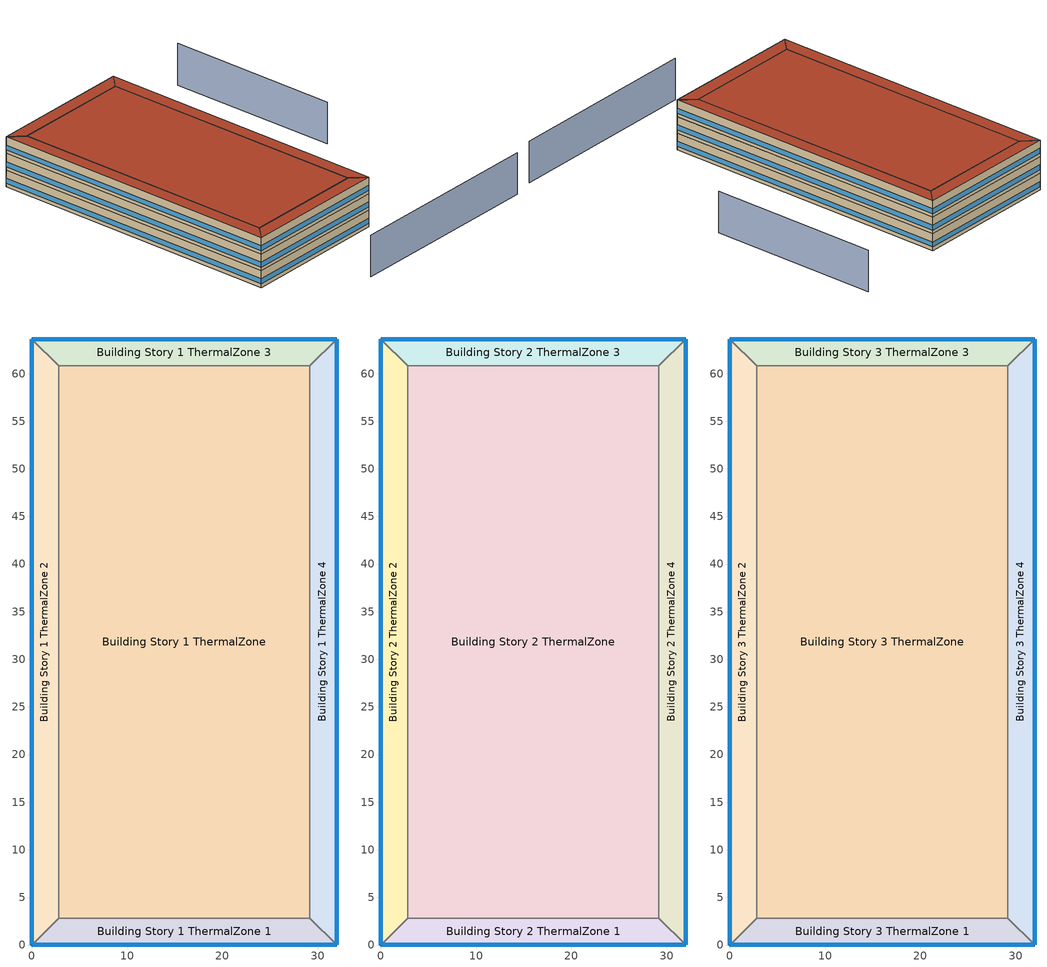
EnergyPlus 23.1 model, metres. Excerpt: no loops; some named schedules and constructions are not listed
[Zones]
Building Story 1 ThermalZone
 floor ground (Typical Insulated Carpeted 8in Slab Floor): 29.16,2.83 2.83,2.83 2.83,60.81 29.16,60.81 z0
 wall adiabatic (Typical Interior Wall): 2.83,2.83 29.16,2.83 29.16,60.81 2.83,60.81 2.83,2.83 z0:3.6
 ceiling adiabatic (Typical Interior Floor): 29.16,60.81 2.83,60.81 2.83,2.83 29.16,2.83 z3.6
Building Story 1 ThermalZone 1
 floor ground (Typical Insulated Carpeted 8in Slab Floor): 31.99,0 0,0 2.83,2.83 29.16,2.83 z0
 wall outside (Typical Insulated Steel Framed Exterior Wall R-20.41): 0,0 31.99,0 z0:3.6
 wall adiabatic (Typical Interior Wall): 31.99,0 29.16,2.83 2.83,2.83 0,0 z0:3.6
 window (U 0.48 SHGC 0.40 Dbl Ref-D Clr 6mm/13mm): 0.03,0 31.96,0 z0.76:1.84
 ceiling adiabatic (Typical Interior Ceiling): 29.16,2.83 2.83,2.83 0,0 31.99,0 z3.6
Building Story 1 ThermalZone 2
 floor ground (Typical Insulated Carpeted 8in Slab Floor): 0,0 0,63.64 2.83,60.81 2.83,2.83 z0
 wall outside (Typical Insulated Steel Framed Exterior Wall R-20.41): 0,63.64 0,0 z0:3.6
 wall adiabatic (Typical Interior Wall): 0,0 2.83,2.83 2.83,60.81 0,63.64 z0:3.6
 window (U 0.48 SHGC 0.40 Dbl Ref-D Clr 6mm/13mm): 0,63.61 0,0.03 z0.76:1.84
 ceiling adiabatic (Typical Interior Ceiling): 2.83,2.83 2.83,60.81 0,63.64 0,0 z3.6
Building Story 1 ThermalZone 3
 floor ground (Typical Insulated Carpeted 8in Slab Floor): 0,63.64 31.99,63.64 29.16,60.81 2.83,60.81 z0
 wall outside (Typical Insulated Steel Framed Exterior Wall R-20.41): 31.99,63.64 0,63.64 z0:3.6
 wall adiabatic (Typical Interior Wall): 0,63.64 2.83,60.81 29.16,60.81 31.99,63.64 z0:3.6
 window (U 0.48 SHGC 0.40 Dbl Ref-D Clr 6mm/13mm): 31.96,63.64 0.03,63.64 z0.76:1.84
 ceiling adiabatic (Typical Interior Ceiling): 2.83,60.81 29.16,60.81 31.99,63.64 0,63.64 z3.6
Building Story 1 ThermalZone 4
 floor ground (Typical Insulated Carpeted 8in Slab Floor): 31.99,63.64 31.99,0 29.16,2.83 29.16,60.81 z0
 wall outside (Typical Insulated Steel Framed Exterior Wall R-20.41): 31.99,0 31.99,63.64 z0:3.6
 wall adiabatic (Typical Interior Wall): 31.99,63.64 29.16,60.81 29.16,2.83 31.99,0 z0:3.6
 window (U 0.48 SHGC 0.40 Dbl Ref-D Clr 6mm/13mm): 31.99,0.03 31.99,63.61 z0.76:1.84
 ceiling adiabatic (Typical Interior Ceiling): 29.16,60.81 29.16,2.83 31.99,0 31.99,63.64 z3.6
Building Story 2 ThermalZone
 floor adiabatic (Typical Interior Floor): 29.16,2.83 2.83,2.83 2.83,60.81 29.16,60.81 z3.6
 wall adiabatic (Typical Interior Wall): 2.83,2.83 29.16,2.83 29.16,60.81 2.83,60.81 2.83,2.83 z3.6:7.2
 ceiling adiabatic (Typical Interior Ceiling): 29.16,60.81 2.83,60.81 2.83,2.83 29.16,2.83 z7.2
Building Story 2 ThermalZone 1
 floor adiabatic (Typical Interior Ceiling): 31.99,0 0,0 2.83,2.83 29.16,2.83 z3.6
 wall outside (Typical Insulated Steel Framed Exterior Wall R-20.41): 0,0 31.99,0 z3.6:7.2
 wall adiabatic (Typical Interior Wall): 31.99,0 29.16,2.83 2.83,2.83 0,0 z3.6:7.2
 window (U 0.48 SHGC 0.40 Dbl Ref-D Clr 6mm/13mm): 0.03,0 31.96,0 z4.36:5.44
 ceiling adiabatic (Typical Interior Ceiling): 29.16,2.83 2.83,2.83 0,0 31.99,0 z7.2
Building Story 2 ThermalZone 2
 floor adiabatic (Typical Interior Ceiling): 0,0 0,63.64 2.83,60.81 2.83,2.83 z3.6
 wall outside (Typical Insulated Steel Framed Exterior Wall R-20.41): 0,63.64 0,0 z3.6:7.2
 wall adiabatic (Typical Interior Wall): 0,0 2.83,2.83 2.83,60.81 0,63.64 z3.6:7.2
 window (U 0.48 SHGC 0.40 Dbl Ref-D Clr 6mm/13mm): 0,63.61 0,0.03 z4.36:5.44
 ceiling adiabatic (Typical Interior Ceiling): 2.83,2.83 2.83,60.81 0,63.64 0,0 z7.2
Building Story 2 ThermalZone 3
 floor adiabatic (Typical Interior Ceiling): 0,63.64 31.99,63.64 29.16,60.81 2.83,60.81 z3.6
 wall outside (Typical Insulated Steel Framed Exterior Wall R-20.41): 31.99,63.64 0,63.64 z3.6:7.2
 wall adiabatic (Typical Interior Wall): 0,63.64 2.83,60.81 29.16,60.81 31.99,63.64 z3.6:7.2
 window (U 0.48 SHGC 0.40 Dbl Ref-D Clr 6mm/13mm): 31.96,63.64 0.03,63.64 z4.36:5.44
 ceiling adiabatic (Typical Interior Ceiling): 2.83,60.81 29.16,60.81 31.99,63.64 0,63.64 z7.2
Building Story 2 ThermalZone 4
 floor adiabatic (Typical Interior Ceiling): 31.99,63.64 31.99,0 29.16,2.83 29.16,60.81 z3.6
 wall outside (Typical Insulated Steel Framed Exterior Wall R-20.41): 31.99,0 31.99,63.64 z3.6:7.2
 wall adiabatic (Typical Interior Wall): 31.99,63.64 29.16,60.81 29.16,2.83 31.99,0 z3.6:7.2
 window (U 0.48 SHGC 0.40 Dbl Ref-D Clr 6mm/13mm): 31.99,0.03 31.99,63.61 z4.36:5.44
 ceiling adiabatic (Typical Interior Ceiling): 29.16,60.81 29.16,2.83 31.99,0 31.99,63.64 z7.2
Building Story 3 ThermalZone
 floor adiabatic (Typical Interior Ceiling): 29.16,2.83 2.83,2.83 2.83,60.81 29.16,60.81 z7.2
 wall adiabatic (Typical Interior Wall): 2.83,2.83 29.16,2.83 29.16,60.81 2.83,60.81 2.83,2.83 z7.2:10.8
 roof outside (Typical IEAD Roof R-31.25): 29.16,60.81 2.83,60.81 2.83,2.83 29.16,2.83 z10.8
Building Story 3 ThermalZone 1
 floor adiabatic (Typical Interior Ceiling): 31.99,0 0,0 2.83,2.83 29.16,2.83 z7.2
 wall outside (Typical Insulated Steel Framed Exterior Wall R-20.41): 0,0 31.99,0 z7.2:10.8
 wall adiabatic (Typical Interior Wall): 31.99,0 29.16,2.83 2.83,2.83 0,0 z7.2:10.8
 window (U 0.48 SHGC 0.40 Dbl Ref-D Clr 6mm/13mm): 0.03,0 31.96,0 z7.96:9.04
 roof outside (Typical IEAD Roof R-31.25): 29.16,2.83 2.83,2.83 0,0 31.99,0 z10.8
Building Story 3 ThermalZone 2
 floor adiabatic (Typical Interior Ceiling): 0,0 0,63.64 2.83,60.81 2.83,2.83 z7.2
 wall outside (Typical Insulated Steel Framed Exterior Wall R-20.41): 0,63.64 0,0 z7.2:10.8
 wall adiabatic (Typical Interior Wall): 0,0 2.83,2.83 2.83,60.81 0,63.64 z7.2:10.8
 window (U 0.48 SHGC 0.40 Dbl Ref-D Clr 6mm/13mm): 0,63.61 0,0.03 z7.96:9.04
 roof outside (Typical IEAD Roof R-31.25): 2.83,2.83 2.83,60.81 0,63.64 0,0 z10.8
Building Story 3 ThermalZone 3
 floor adiabatic (Typical Interior Ceiling): 0,63.64 31.99,63.64 29.16,60.81 2.83,60.81 z7.2
 wall outside (Typical Insulated Steel Framed Exterior Wall R-20.41): 31.99,63.64 0,63.64 z7.2:10.8
 wall adiabatic (Typical Interior Wall): 0,63.64 2.83,60.81 29.16,60.81 31.99,63.64 z7.2:10.8
 window (U 0.48 SHGC 0.40 Dbl Ref-D Clr 6mm/13mm): 31.96,63.64 0.03,63.64 z7.96:9.04
 roof outside (Typical IEAD Roof R-31.25): 2.83,60.81 29.16,60.81 31.99,63.64 0,63.64 z10.8
Building Story 3 ThermalZone 4
 floor adiabatic (Typical Interior Ceiling): 31.99,63.64 31.99,0 29.16,2.83 29.16,60.81 z7.2
 wall outside (Typical Insulated Steel Framed Exterior Wall R-20.41): 31.99,0 31.99,63.64 z7.2:10.8
 wall adiabatic (Typical Interior Wall): 31.99,63.64 29.16,60.81 29.16,2.83 31.99,0 z7.2:10.8
 window (U 0.48 SHGC 0.40 Dbl Ref-D Clr 6mm/13mm): 31.99,0.03 31.99,63.61 z7.96:9.04
 roof outside (Typical IEAD Roof R-31.25): 29.16,60.81 29.16,2.83 31.99,0 31.99,63.64 z10.8
shading: 60.37,-13.22 16.75,-13.22 / 52.67,64.86 52.67,27.65 z0:9
[Building]
bld_13: Terrain=City
[Site:Location]
Laramie General Brees Field_WY_USA: Latitude {deg}=41.3145; Longitude {deg}=-105.585; Time Zone {hr}=-7; Elevation {m}=2215
[Site:GroundTemperature:FCfactorMethod]
8.6, 2.8, -4.1, -8.8, -2.2, 0.3, 6.7, 10.1, 16.5, 20.6, 19.2, 14.7
[Site:WaterMainsTemperature]
Calculation Method=Correlation; Annual Average Outdoor Air Temperature {C}=8.96667; Maximum Difference In Monthly Average Outdoor Air Temperatures {deltaC}=26.2
[SizingPeriod:DesignDay] Day of Month=21; Dry-Bulb Temperature Range Modifier Type=DefaultMultipliers; Humidity Condition Type=Wetbulb; Barometric Pressure {Pa}=98769; Rain Indicator=No; Snow Indicator=No; Daylight Saving Time Indicator=No; Begin Environment Reset Mode=FullResetAtBeginEnvironment
Name | Month | Day Type | Maximum Dry-Bulb Temperature {C} | Daily Dry-Bulb Temperature Range {deltaC} | Wetbulb or DewPoint at Maximum Dry-Bulb {C} | Wind Speed {m/s} | Wind Direction {deg} | Solar Model Indicator | ASHRAE Clear Sky Optical Depth for Beam Irradiance (taub) | ASHRAE Clear Sky Optical Depth for Diffuse Irradiance (taud) | Sky Clearness
Buffalo Niagara Intl Ap Ann Clg .4% Condns DB=>MWB 1 | 7 | SummerDesignDay | 30.3 | 9.3 | 21.8 | 5.7 | 240 | ASHRAETau | 0.462 | 2.001
Buffalo Niagara Intl Ap Ann Clg .4% Condns WB=>MDB 1 | 7 | SummerDesignDay | 27.8 | 9.3 | 23.8 | 5.7 | 240 | ASHRAETau | 0.462 | 2.001
Buffalo Niagara Intl Ap Ann Htg 99.6% Condns DB 1 | 1 | WinterDesignDay | -16.3 | 0 | -16.3 | 5.1 | 270 | ASHRAEClearSky |  |  | 0
[Material] Thermal Absorptance=0.9; Solar Absorptance=0.7
Name | Roughness | Thickness {m} | Conductivity {W/m-K} | Density {kg/m3} | Specific Heat {J/kg-K} | Visible Absorptance
100mm Normalweight concrete floor | MediumRough | 0.1016 | 2.31045 | 2322 | 832.557 | 0.7
25mm Stucco | Smooth | 0.0254 | 0.72 | 1856 | 840 | 0.7
5/8 in. Gypsum Board | MediumSmooth | 0.0159 | 0.16 | 800 | 1090 | 0.7
8 in. Normalweight Concrete Floor | MediumRough | 0.2032 | 2.31 | 2322 | 832 | 0.7
G01 13mm gypsum board | Smooth | 0.0127 | 0.160031 | 800.001 | 1090.73 | 0.5
Metal Roof Surface | Smooth | 0.0008 | 45.28 | 7824 | 500 | 0.7
Roof Membrane | VeryRough | 0.0095 | 0.16 | 1121.29 | 1460 | 0.7
[Material:NoMass] Roughness=Smooth; Thermal Absorptance=0.9; Solar Absorptance=0.7
Name | Thermal Resistance {m2-K/W} | Visible Absorptance
CP02 CARPET PAD; Typical Carpet Pad | 0.21648 | 0.8
Typical Insulation R-18.23 | 3.21036 | 0.7
Typical Insulation R-30.13 | 5.30668 | 0.7
[WindowMaterial:Gas]
AIR 13MM: Gas Type=Air; Thickness {m}=0.0127
[WindowMaterial:Glazing] Optical Data Type=SpectralAverage; Thickness {m}=0.006; Infrared Transmittance at Normal Incidence=0; Front Side Infrared Hemispherical Emissivity=0.84; Conductivity {W/m-K}=0.9; Dirt Correction Factor for Solar and Visible Transmittance=1; Solar Diffusing=No
Name | Solar Transmittance at Normal Incidence | Front Side Solar Reflectance at Normal Incidence | Back Side Solar Reflectance at Normal Incidence | Visible Transmittance at Normal Incidence | Front Side Visible Reflectance at Normal Incidence | Back Side Visible Reflectance at Normal Incidence | Back Side Infrared Hemispherical Emissivity
CLEAR 6MM | 0.775 | 0.071 | 0.071 | 0.881 | 0.08 | 0.08 | 0.84
REF D CLEAR 6MM | 0.429 | 0.308 | 0.379 | 0.334 | 0.453 | 0.505 | 0.82
[Construction]
Typical IEAD Roof R-31.25: Roof Membrane, Typical Insulation R-30.13, Metal Roof Surface
Typical Insulated Carpeted 8in Slab Floor: 8 in. Normalweight Concrete Floor, Typical Carpet Pad
Typical Insulated Steel Framed Exterior Wall R-20.41: 25mm Stucco, 5/8 in. Gypsum Board, Typical Insulation R-18.23, 5/8 in. Gypsum Board
Typical Interior Ceiling: CP02 CARPET PAD, 100mm Normalweight concrete floor
Typical Interior Floor: 100mm Normalweight concrete floor, CP02 CARPET PAD
Typical Interior Wall: G01 13mm gypsum board, G01 13mm gypsum board
U 0.48 SHGC 0.40 Dbl Ref-D Clr 6mm/13mm: REF D CLEAR 6MM, AIR 13MM, CLEAR 6MM
[SurfaceProperty:SurroundingSurfaces] Surrounding Surface 1=SurroundingSurface1; Surrounding Surface 1 View Factor=0.5
Name | Surrounding Surface 1 Temperature Schedule
SrdSurfs:Surface 56 | Srf-Surface 56-Tmp
SrdSurfs:Surface 44 | Srf-Surface 44-Tmp
SrdSurfs:Surface 50 | Srf-Surface 50-Tmp
SrdSurfs:Surface 38 | Srf-Surface 38-Tmp
[SurfaceProperty:LocalEnvironment]
Name | Exterior Surface | Surrounding Surfaces Object
LocEnv:Surface 44 | Surface 44 | SrdSurfs:Surface 56
LocEnv:Surface 56 | Surface 56 | SrdSurfs:Surface 44
LocEnv:Surface 50 | Surface 50 | SrdSurfs:Surface 38
LocEnv:Surface 38 | Surface 38 | SrdSurfs:Surface 50
[Zone] Part of Total Floor Area=Yes
Name | Multiplier
Building Story 1 ThermalZone; Building Story 1 ThermalZone 1; Building Story 1 ThermalZone 2; Building Story 1 ThermalZone 3; Building Story 1 ThermalZone 4; Building Story 3 ThermalZone; Building Story 3 ThermalZone 1; Building Story 3 ThermalZone 2; Building Story 3 ThermalZone 3; Building Story 3 ThermalZone 4 | 1
Building Story 2 ThermalZone; Building Story 2 ThermalZone 1; Building Story 2 ThermalZone 2; Building Story 2 ThermalZone 3; Building Story 2 ThermalZone 4 | 28
[Space]
Name | Zone | Space Type
Building Story 1 Space | Building Story 1 ThermalZone | Story Ground Blended Space Type
Building Story 1 Space 1 | Building Story 1 ThermalZone 1 | Story Ground Blended Space Type
Building Story 1 Space 2 | Building Story 1 ThermalZone 2 | Story Ground Blended Space Type
Building Story 1 Space 3 | Building Story 1 ThermalZone 3 | Story Ground Blended Space Type
Building Story 1 Space 4 | Building Story 1 ThermalZone 4 | Story Ground Blended Space Type
Building Story 2 Space | Building Story 2 ThermalZone | Story Mid Blended Space Type
Building Story 2 Space 1 | Building Story 2 ThermalZone 1 | Story Mid Blended Space Type
Building Story 2 Space 2 | Building Story 2 ThermalZone 2 | Story Mid Blended Space Type
Building Story 2 Space 3 | Building Story 2 ThermalZone 3 | Story Mid Blended Space Type
Building Story 2 Space 4 | Building Story 2 ThermalZone 4 | Story Mid Blended Space Type
Building Story 3 Space | Building Story 3 ThermalZone | Story Top Blended Space Type
Building Story 3 Space 1 | Building Story 3 ThermalZone 1 | Story Top Blended Space Type
Building Story 3 Space 2 | Building Story 3 ThermalZone 2 | Story Top Blended Space Type
Building Story 3 Space 3 | Building Story 3 ThermalZone 3 | Story Top Blended Space Type
Building Story 3 Space 4 | Building Story 3 ThermalZone 4 | Story Top Blended Space Type
[InternalMass]
Name | Construction | Zone or ZoneList | Space or SpaceList | Surface Area {m2}
Building Story 1 Space Office OfficeLarge Data Center A  - Story Ground Mass; Building Story 1 Space Office OfficeLarge Data Center C  - Story Ground Mass | InteriorFurnishings 1 | Building Story 1 ThermalZone | Building Story 1 Space | 5.36677
Building Story 1 Space 3 Office OfficeLarge Data Center A  - Story Ground Mass; Building Story 1 Space 3 Office OfficeLarge Data Center C  - Story Ground Mass | InteriorFurnishings 1 | Building Story 1 ThermalZone 3 | Building Story 1 Space 3 | 0.289927
Building Story 1 Space 1 Office OfficeLarge Data Center A  - Story Ground Mass; Building Story 1 Space 1 Office OfficeLarge Data Center C  - Story Ground Mass | InteriorFurnishings 1 | Building Story 1 ThermalZone 1 | Building Story 1 Space 1 | 0.289929
Building Story 1 Space 2 Office OfficeLarge Data Center A  - Story Ground Mass; Building Story 1 Space 2 Office OfficeLarge Data Center C  - Story Ground Mass | InteriorFurnishings 1 | Building Story 1 ThermalZone 2 | Building Story 1 Space 2 | 0.604648
Building Story 1 Space 4 Office OfficeLarge Data Center A  - Story Ground Mass; Building Story 1 Space 4 Office OfficeLarge Data Center C  - Story Ground Mass | InteriorFurnishings 1 | Building Story 1 ThermalZone 4 | Building Story 1 Space 4 | 0.604648
Building Story 1 Space Office OfficeLarge Data Center B  - Story Ground Mass | InteriorFurnishings 1 | Building Story 1 ThermalZone | Building Story 1 Space | 23.7064
Building Story 1 Space 3 Office OfficeLarge Data Center B  - Story Ground Mass | InteriorFurnishings 1 | Building Story 1 ThermalZone 3 | Building Story 1 Space 3 | 1.28068
Building Story 1 Space 1 Office OfficeLarge Data Center B  - Story Ground Mass | InteriorFurnishings 1 | Building Story 1 ThermalZone 1 | Building Story 1 Space 1 | 1.28069
Building Story 1 Space 2 Office OfficeLarge Data Center B  - Story Ground Mass | InteriorFurnishings 1 | Building Story 1 ThermalZone 2 | Building Story 1 Space 2 | 2.67088
Building Story 1 Space 4 Office OfficeLarge Data Center B  - Story Ground Mass | InteriorFurnishings 1 | Building Story 1 ThermalZone 4 | Building Story 1 Space 4 | 2.67088
Building Story 1 Space Office OfficeLarge Main Data Center A  - Story Ground Mass; Building Story 1 Space Office OfficeLarge Main Data Center C  - Story Ground Mass | InteriorFurnishings 1 | Building Story 1 ThermalZone | Building Story 1 Space | 9.64877
Building Story 1 Space 3 Office OfficeLarge Main Data Center A  - Story Ground Mass; Building Story 1 Space 3 Office OfficeLarge Main Data Center C  - Story Ground Mass | InteriorFurnishings 1 | Building Story 1 ThermalZone 3 | Building Story 1 Space 3 | 0.521252
Building Story 1 Space 1 Office OfficeLarge Main Data Center A  - Story Ground Mass; Building Story 1 Space 1 Office OfficeLarge Main Data Center C  - Story Ground Mass | InteriorFurnishings 1 | Building Story 1 ThermalZone 1 | Building Story 1 Space 1 | 0.521256
Building Story 1 Space 2 Office OfficeLarge Main Data Center A  - Story Ground Mass; Building Story 1 Space 2 Office OfficeLarge Main Data Center C  - Story Ground Mass | InteriorFurnishings 1 | Building Story 1 ThermalZone 2 | Building Story 1 Space 2 | 1.08708
Building Story 1 Space 4 Office OfficeLarge Main Data Center A  - Story Ground Mass; Building Story 1 Space 4 Office OfficeLarge Main Data Center C  - Story Ground Mass | InteriorFurnishings 1 | Building Story 1 ThermalZone 4 | Building Story 1 Space 4 | 1.08708
Building Story 1 Space Office OfficeLarge Main Data Center B  - Story Ground Mass | InteriorFurnishings 1 | Building Story 1 ThermalZone | Building Story 1 Space | 42.6211
Building Story 1 Space 3 Office OfficeLarge Main Data Center B  - Story Ground Mass | InteriorFurnishings 1 | Building Story 1 ThermalZone 3 | Building Story 1 Space 3 | 2.3025
Building Story 1 Space 1 Office OfficeLarge Main Data Center B  - Story Ground Mass | InteriorFurnishings 1 | Building Story 1 ThermalZone 1 | Building Story 1 Space 1 | 2.30252
Building Story 1 Space 2 Office OfficeLarge Main Data Center B  - Story Ground Mass | InteriorFurnishings 1 | Building Story 1 ThermalZone 2 | Building Story 1 Space 2 | 4.8019
Building Story 1 Space 4 Office OfficeLarge Main Data Center B  - Story Ground Mass | InteriorFurnishings 1 | Building Story 1 ThermalZone 4 | Building Story 1 Space 4 | 4.8019
Building Story 1 Space SecondarySchool Auditorium A  - Story Ground Mass; Building Story 1 Space SecondarySchool Auditorium C  - Story Ground Mass | InteriorFurnishings 1 | Building Story 1 ThermalZone | Building Story 1 Space | 43.1626
Building Story 1 Space 3 SecondarySchool Auditorium A  - Story Ground Mass; Building Story 1 Space 3 SecondarySchool Auditorium C  - Story Ground Mass | InteriorFurnishings 1 | Building Story 1 ThermalZone 3 | Building Story 1 Space 3 | 2.33175
Building Story 1 Space 1 SecondarySchool Auditorium A  - Story Ground Mass; Building Story 1 Space 1 SecondarySchool Auditorium C  - Story Ground Mass | InteriorFurnishings 1 | Building Story 1 ThermalZone 1 | Building Story 1 Space 1 | 2.33177
Building Story 1 Space 2 SecondarySchool Auditorium A  - Story Ground Mass; Building Story 1 Space 2 SecondarySchool Auditorium C  - Story Ground Mass | InteriorFurnishings 1 | Building Story 1 ThermalZone 2 | Building Story 1 Space 2 | 4.86291
Building Story 1 Space 4 SecondarySchool Auditorium A  - Story Ground Mass; Building Story 1 Space 4 SecondarySchool Auditorium C  - Story Ground Mass | InteriorFurnishings 1 | Building Story 1 ThermalZone 4 | Building Story 1 Space 4 | 4.86291
Building Story 1 Space SecondarySchool Auditorium B  - Story Ground Mass | InteriorFurnishings 1 | Building Story 1 ThermalZone | Building Story 1 Space | 190.66
Building Story 1 Space 3 SecondarySchool Auditorium B  - Story Ground Mass | InteriorFurnishings 1 | Building Story 1 ThermalZone 3 | Building Story 1 Space 3 | 10.2999
Building Story 1 Space 1 SecondarySchool Auditorium B  - Story Ground Mass | InteriorFurnishings 1 | Building Story 1 ThermalZone 1 | Building Story 1 Space 1 | 10.3
Building Story 1 Space 2 SecondarySchool Auditorium B  - Story Ground Mass | InteriorFurnishings 1 | Building Story 1 ThermalZone 2 | Building Story 1 Space 2 | 21.4807
Building Story 1 Space 4 SecondarySchool Auditorium B  - Story Ground Mass | InteriorFurnishings 1 | Building Story 1 ThermalZone 4 | Building Story 1 Space 4 | 21.4807
Building Story 1 Space SecondarySchool Cafeteria A  - Story Ground Mass; Building Story 1 Space SecondarySchool Cafeteria C  - Story Ground Mass | InteriorFurnishings 1 | Building Story 1 ThermalZone | Building Story 1 Space | 27.3192
Building Story 1 Space 3 SecondarySchool Cafeteria A  - Story Ground Mass; Building Story 1 Space 3 SecondarySchool Cafeteria C  - Story Ground Mass | InteriorFurnishings 1 | Building Story 1 ThermalZone 3 | Building Story 1 Space 3 | 1.47585
Building Story 1 Space 1 SecondarySchool Cafeteria A  - Story Ground Mass; Building Story 1 Space 1 SecondarySchool Cafeteria C  - Story Ground Mass | InteriorFurnishings 1 | Building Story 1 ThermalZone 1 | Building Story 1 Space 1 | 1.47586
Building Story 1 Space 2 SecondarySchool Cafeteria A  - Story Ground Mass; Building Story 1 Space 2 SecondarySchool Cafeteria C  - Story Ground Mass | InteriorFurnishings 1 | Building Story 1 ThermalZone 2 | Building Story 1 Space 2 | 3.07792
Building Story 1 Space 4 SecondarySchool Cafeteria A  - Story Ground Mass; Building Story 1 Space 4 SecondarySchool Cafeteria C  - Story Ground Mass | InteriorFurnishings 1 | Building Story 1 ThermalZone 4 | Building Story 1 Space 4 | 3.07792
Building Story 1 Space SecondarySchool Cafeteria B  - Story Ground Mass | InteriorFurnishings 1 | Building Story 1 ThermalZone | Building Story 1 Space | 120.676
Building Story 1 Space 3 SecondarySchool Cafeteria B  - Story Ground Mass | InteriorFurnishings 1 | Building Story 1 ThermalZone 3 | Building Story 1 Space 3 | 6.51921
Building Story 1 Space 1 SecondarySchool Cafeteria B  - Story Ground Mass | InteriorFurnishings 1 | Building Story 1 ThermalZone 1 | Building Story 1 Space 1 | 6.51926
Building Story 1 Space 2 SecondarySchool Cafeteria B  - Story Ground Mass | InteriorFurnishings 1 | Building Story 1 ThermalZone 2 | Building Story 1 Space 2 | 13.5959
Building Story 1 Space 4 SecondarySchool Cafeteria B  - Story Ground Mass | InteriorFurnishings 1 | Building Story 1 ThermalZone 4 | Building Story 1 Space 4 | 13.5959
Building Story 1 Space SecondarySchool Classroom A  - Story Ground Mass; Building Story 1 Space SecondarySchool Classroom C  - Story Ground Mass | InteriorFurnishings 1 | Building Story 1 ThermalZone | Building Story 1 Space | 91.0925
Building Story 1 Space 3 SecondarySchool Classroom A  - Story Ground Mass; Building Story 1 Space 3 SecondarySchool Classroom C  - Story Ground Mass | InteriorFurnishings 1 | Building Story 1 ThermalZone 3 | Building Story 1 Space 3 | 4.92105
Building Story 1 Space 1 SecondarySchool Classroom A  - Story Ground Mass; Building Story 1 Space 1 SecondarySchool Classroom C  - Story Ground Mass | InteriorFurnishings 1 | Building Story 1 ThermalZone 1 | Building Story 1 Space 1 | 4.92109
Building Story 1 Space 2 SecondarySchool Classroom A  - Story Ground Mass; Building Story 1 Space 2 SecondarySchool Classroom C  - Story Ground Mass | InteriorFurnishings 1 | Building Story 1 ThermalZone 2 | Building Story 1 Space 2 | 10.2629
Building Story 1 Space 4 SecondarySchool Classroom A  - Story Ground Mass; Building Story 1 Space 4 SecondarySchool Classroom C  - Story Ground Mass | InteriorFurnishings 1 | Building Story 1 ThermalZone 4 | Building Story 1 Space 4 | 10.2629
Building Story 1 Space SecondarySchool ComputerRoom A  - Story Ground Mass; Building Story 1 Space SecondarySchool ComputerRoom C  - Story Ground Mass | InteriorFurnishings 1 | Building Story 1 ThermalZone | Building Story 1 Space | 41.7067
Building Story 1 Space 3 SecondarySchool ComputerRoom A  - Story Ground Mass; Building Story 1 Space 3 SecondarySchool ComputerRoom C  - Story Ground Mass | InteriorFurnishings 1 | Building Story 1 ThermalZone 3 | Building Story 1 Space 3 | 2.2531
Building Story 1 Space 1 SecondarySchool ComputerRoom A  - Story Ground Mass; Building Story 1 Space 1 SecondarySchool ComputerRoom C  - Story Ground Mass | InteriorFurnishings 1 | Building Story 1 ThermalZone 1 | Building Story 1 Space 1 | 2.25312
Building Story 1 Space 2 SecondarySchool ComputerRoom A  - Story Ground Mass; Building Story 1 Space 2 SecondarySchool ComputerRoom C  - Story Ground Mass | InteriorFurnishings 1 | Building Story 1 ThermalZone 2 | Building Story 1 Space 2 | 4.69889
Building Story 1 Space 4 SecondarySchool ComputerRoom A  - Story Ground Mass; Building Story 1 Space 4 SecondarySchool ComputerRoom C  - Story Ground Mass | InteriorFurnishings 1 | Building Story 1 ThermalZone 4 | Building Story 1 Space 4 | 4.69889
Building Story 1 Space SecondarySchool ComputerRoom B  - Story Ground Mass | InteriorFurnishings 1 | Building Story 1 ThermalZone | Building Story 1 Space | 184.229
Building Story 1 Space 3 SecondarySchool ComputerRoom B  - Story Ground Mass | InteriorFurnishings 1 | Building Story 1 ThermalZone 3 | Building Story 1 Space 3 | 9.95252
Building Story 1 Space 1 SecondarySchool ComputerRoom B  - Story Ground Mass | InteriorFurnishings 1 | Building Story 1 ThermalZone 1 | Building Story 1 Space 1 | 9.95259
Building Story 1 Space 2 SecondarySchool ComputerRoom B  - Story Ground Mass | InteriorFurnishings 1 | Building Story 1 ThermalZone 2 | Building Story 1 Space 2 | 20.7562
Building Story 1 Space 4 SecondarySchool ComputerRoom B  - Story Ground Mass | InteriorFurnishings 1 | Building Story 1 ThermalZone 4 | Building Story 1 Space 4 | 20.7562
Building Story 1 Space SecondarySchool Corridor B  - Story Ground Mass | InteriorFurnishings 1 | Building Story 1 ThermalZone | Building Story 1 Space | 128.446
Building Story 1 Space 3 SecondarySchool Corridor B  - Story Ground Mass | InteriorFurnishings 1 | Building Story 1 ThermalZone 3 | Building Story 1 Space 3 | 6.93899
Building Story 1 Space 1 SecondarySchool Corridor B  - Story Ground Mass | InteriorFurnishings 1 | Building Story 1 ThermalZone 1 | Building Story 1 Space 1 | 6.93904
Building Story 1 Space 2 SecondarySchool Corridor B  - Story Ground Mass | InteriorFurnishings 1 | Building Story 1 ThermalZone 2 | Building Story 1 Space 2 | 14.4714
Building Story 1 Space 4 SecondarySchool Corridor B  - Story Ground Mass | InteriorFurnishings 1 | Building Story 1 ThermalZone 4 | Building Story 1 Space 4 | 14.4714
Building Story 1 Space SecondarySchool Gym A  - Story Ground Mass; Building Story 1 Space SecondarySchool Gym C  - Story Ground Mass | InteriorFurnishings 1 | Building Story 1 ThermalZone | Building Story 1 Space | 91.5365
Building Story 1 Space 3 SecondarySchool Gym A  - Story Ground Mass; Building Story 1 Space 3 SecondarySchool Gym C  - Story Ground Mass | InteriorFurnishings 1 | Building Story 1 ThermalZone 3 | Building Story 1 Space 3 | 4.94504
Building Story 1 Space 1 SecondarySchool Gym A  - Story Ground Mass; Building Story 1 Space 1 SecondarySchool Gym C  - Story Ground Mass | InteriorFurnishings 1 | Building Story 1 ThermalZone 1 | Building Story 1 Space 1 | 4.94507
Building Story 1 Space 2 SecondarySchool Gym A  - Story Ground Mass; Building Story 1 Space 2 SecondarySchool Gym C  - Story Ground Mass | InteriorFurnishings 1 | Building Story 1 ThermalZone 2 | Building Story 1 Space 2 | 10.313
Building Story 1 Space 4 SecondarySchool Gym A  - Story Ground Mass; Building Story 1 Space 4 SecondarySchool Gym C  - Story Ground Mass | InteriorFurnishings 1 | Building Story 1 ThermalZone 4 | Building Story 1 Space 4 | 10.313
Building Story 1 Space SecondarySchool Gym A end_a - Story Ground Mass; Building Story 1 Space SecondarySchool Gym C end_a - Story Ground Mass | InteriorFurnishings 1 | Building Story 1 ThermalZone | Building Story 1 Space | 49.427
Building Story 1 Space 3 SecondarySchool Gym A end_a - Story Ground Mass; Building Story 1 Space 3 SecondarySchool Gym C end_a - Story Ground Mass | InteriorFurnishings 1 | Building Story 1 ThermalZone 3 | Building Story 1 Space 3 | 2.67017
Building Story 1 Space 1 SecondarySchool Gym A end_a - Story Ground Mass; Building Story 1 Space 1 SecondarySchool Gym C end_a - Story Ground Mass | InteriorFurnishings 1 | Building Story 1 ThermalZone 1 | Building Story 1 Space 1 | 2.67019
Building Story 1 Space 2 SecondarySchool Gym A end_a - Story Ground Mass; Building Story 1 Space 2 SecondarySchool Gym C end_a - Story Ground Mass | InteriorFurnishings 1 | Building Story 1 ThermalZone 2 | Building Story 1 Space 2 | 5.56869
Building Story 1 Space 4 SecondarySchool Gym A end_a - Story Ground Mass; Building Story 1 Space 4 SecondarySchool Gym C end_a - Story Ground Mass | InteriorFurnishings 1 | Building Story 1 ThermalZone 4 | Building Story 1 Space 4 | 5.56869
Building Story 1 Space SecondarySchool Gym B  - Story Ground Mass | InteriorFurnishings 1 | Building Story 1 ThermalZone | Building Story 1 Space | 404.34
Building Story 1 Space 3 SecondarySchool Gym B  - Story Ground Mass | InteriorFurnishings 1 | Building Story 1 ThermalZone 3 | Building Story 1 Space 3 | 21.8435
Building Story 1 Space 1 SecondarySchool Gym B  - Story Ground Mass | InteriorFurnishings 1 | Building Story 1 ThermalZone 1 | Building Story 1 Space 1 | 21.8436
Building Story 1 Space 2 SecondarySchool Gym B  - Story Ground Mass | InteriorFurnishings 1 | Building Story 1 ThermalZone 2 | Building Story 1 Space 2 | 45.555
Building Story 1 Space 4 SecondarySchool Gym B  - Story Ground Mass | InteriorFurnishings 1 | Building Story 1 ThermalZone 4 | Building Story 1 Space 4 | 45.555
Building Story 1 Space SecondarySchool Gym B end_a - Story Ground Mass | InteriorFurnishings 1 | Building Story 1 ThermalZone | Building Story 1 Space | 218.331
Building Story 1 Space 3 SecondarySchool Gym B end_a - Story Ground Mass | InteriorFurnishings 1 | Building Story 1 ThermalZone 3 | Building Story 1 Space 3 | 11.7948
Building Story 1 Space 1 SecondarySchool Gym B end_a - Story Ground Mass | InteriorFurnishings 1 | Building Story 1 ThermalZone 1 | Building Story 1 Space 1 | 11.7949
Building Story 1 Space 2 SecondarySchool Gym B end_a - Story Ground Mass | InteriorFurnishings 1 | Building Story 1 ThermalZone 2 | Building Story 1 Space 2 | 24.5983
Building Story 1 Space 4 SecondarySchool Gym B end_a - Story Ground Mass | InteriorFurnishings 1 | Building Story 1 ThermalZone 4 | Building Story 1 Space 4 | 24.5983
Building Story 1 Space SecondarySchool Kitchen A  - Story Ground Mass; Building Story 1 Space SecondarySchool Kitchen C  - Story Ground Mass | InteriorFurnishings 1 | Building Story 1 ThermalZone | Building Story 1 Space | 9.4204
Building Story 1 Space 3 SecondarySchool Kitchen A  - Story Ground Mass; Building Story 1 Space 3 SecondarySchool Kitchen C  - Story Ground Mass | InteriorFurnishings 1 | Building Story 1 ThermalZone 3 | Building Story 1 Space 3 | 0.508915
Building Story 1 Space 1 SecondarySchool Kitchen A  - Story Ground Mass; Building Story 1 Space 1 SecondarySchool Kitchen C  - Story Ground Mass | InteriorFurnishings 1 | Building Story 1 ThermalZone 1 | Building Story 1 Space 1 | 0.508918
Building Story 1 Space 2 SecondarySchool Kitchen A  - Story Ground Mass; Building Story 1 Space 2 SecondarySchool Kitchen C  - Story Ground Mass | InteriorFurnishings 1 | Building Story 1 ThermalZone 2 | Building Story 1 Space 2 | 1.06135
Building Story 1 Space 4 SecondarySchool Kitchen A  - Story Ground Mass; Building Story 1 Space 4 SecondarySchool Kitchen C  - Story Ground Mass | InteriorFurnishings 1 | Building Story 1 ThermalZone 4 | Building Story 1 Space 4 | 1.06135
Building Story 1 Space SecondarySchool Kitchen B  - Story Ground Mass | InteriorFurnishings 1 | Building Story 1 ThermalZone | Building Story 1 Space | 41.6123
Building Story 1 Space 3 SecondarySchool Kitchen B  - Story Ground Mass | InteriorFurnishings 1 | Building Story 1 ThermalZone 3 | Building Story 1 Space 3 | 2.248
Building Story 1 Space 1 SecondarySchool Kitchen B  - Story Ground Mass | InteriorFurnishings 1 | Building Story 1 ThermalZone 1 | Building Story 1 Space 1 | 2.24802
Building Story 1 Space 2 SecondarySchool Kitchen B  - Story Ground Mass | InteriorFurnishings 1 | Building Story 1 ThermalZone 2 | Building Story 1 Space 2 | 4.68825
Building Story 1 Space 4 SecondarySchool Kitchen B  - Story Ground Mass | InteriorFurnishings 1 | Building Story 1 ThermalZone 4 | Building Story 1 Space 4 | 4.68825
Building Story 1 Space SecondarySchool Library A  - Story Ground Mass; Building Story 1 Space SecondarySchool Library C  - Story Ground Mass | InteriorFurnishings 1 | Building Story 1 ThermalZone | Building Story 1 Space | 36.7396
Building Story 1 Space 3 SecondarySchool Library A  - Story Ground Mass; Building Story 1 Space 3 SecondarySchool Library C  - Story Ground Mass | InteriorFurnishings 1 | Building Story 1 ThermalZone 3 | Building Story 1 Space 3 | 1.98477
Building Story 1 Space 1 SecondarySchool Library A  - Story Ground Mass; Building Story 1 Space 1 SecondarySchool Library C  - Story Ground Mass | InteriorFurnishings 1 | Building Story 1 ThermalZone 1 | Building Story 1 Space 1 | 1.98478
Building Story 1 Space 2 SecondarySchool Library A  - Story Ground Mass; Building Story 1 Space 2 SecondarySchool Library C  - Story Ground Mass | InteriorFurnishings 1 | Building Story 1 ThermalZone 2 | Building Story 1 Space 2 | 4.13927
Building Story 1 Space 4 SecondarySchool Library A  - Story Ground Mass; Building Story 1 Space 4 SecondarySchool Library C  - Story Ground Mass | InteriorFurnishings 1 | Building Story 1 ThermalZone 4 | Building Story 1 Space 4 | 4.13927
Building Story 1 Space SecondarySchool Library B  - Story Ground Mass | InteriorFurnishings 1 | Building Story 1 ThermalZone | Building Story 1 Space | 162.288
Building Story 1 Space 3 SecondarySchool Library B  - Story Ground Mass | InteriorFurnishings 1 | Building Story 1 ThermalZone 3 | Building Story 1 Space 3 | 8.76721
Building Story 1 Space 1 SecondarySchool Library B  - Story Ground Mass | InteriorFurnishings 1 | Building Story 1 ThermalZone 1 | Building Story 1 Space 1 | 8.76728
Building Story 1 Space 2 SecondarySchool Library B  - Story Ground Mass | InteriorFurnishings 1 | Building Story 1 ThermalZone 2 | Building Story 1 Space 2 | 18.2842
Building Story 1 Space 4 SecondarySchool Library B  - Story Ground Mass | InteriorFurnishings 1 | Building Story 1 ThermalZone 4 | Building Story 1 Space 4 | 18.2842
Building Story 1 Space SecondarySchool Lobby A  - Story Ground Mass; Building Story 1 Space SecondarySchool Lobby C  - Story Ground Mass; Building Story 1 Space SecondarySchool Restroom A  - Story Ground Mass; Building Story 1 Space SecondarySchool Restroom C  - Story Ground Mass | InteriorFurnishings 1 | Building Story 1 ThermalZone | Building Story 1 Space | 18.327
Building Story 1 Space 3 SecondarySchool Lobby A  - Story Ground Mass; Building Story 1 Space 3 SecondarySchool Lobby C  - Story Ground Mass; Building Story 1 Space 3 SecondarySchool Restroom A  - Story Ground Mass; Building Story 1 Space 3 SecondarySchool Restroom C  - Story Ground Mass | InteriorFurnishings 1 | Building Story 1 ThermalZone 3 | Building Story 1 Space 3 | 0.99007
Building Story 1 Space 1 SecondarySchool Lobby A  - Story Ground Mass; Building Story 1 Space 1 SecondarySchool Lobby C  - Story Ground Mass; Building Story 1 Space 1 SecondarySchool Restroom A  - Story Ground Mass; Building Story 1 Space 1 SecondarySchool Restroom C  - Story Ground Mass | InteriorFurnishings 1 | Building Story 1 ThermalZone 1 | Building Story 1 Space 1 | 0.990077
Building Story 1 Space 2 SecondarySchool Lobby A  - Story Ground Mass; Building Story 1 Space 2 SecondarySchool Lobby C  - Story Ground Mass; Building Story 1 Space 2 SecondarySchool Restroom A  - Story Ground Mass; Building Story 1 Space 2 SecondarySchool Restroom C  - Story Ground Mass | InteriorFurnishings 1 | Building Story 1 ThermalZone 2 | Building Story 1 Space 2 | 2.06481
Building Story 1 Space 4 SecondarySchool Lobby A  - Story Ground Mass; Building Story 1 Space 4 SecondarySchool Lobby C  - Story Ground Mass; Building Story 1 Space 4 SecondarySchool Restroom A  - Story Ground Mass; Building Story 1 Space 4 SecondarySchool Restroom C  - Story Ground Mass | InteriorFurnishings 1 | Building Story 1 ThermalZone 4 | Building Story 1 Space 4 | 2.06481
Building Story 1 Space SecondarySchool Lobby B  - Story Ground Mass; Building Story 1 Space SecondarySchool Restroom B  - Story Ground Mass | InteriorFurnishings 1 | Building Story 1 ThermalZone | Building Story 1 Space | 80.9548
Building Story 1 Space 3 SecondarySchool Lobby B  - Story Ground Mass; Building Story 1 Space 3 SecondarySchool Restroom B  - Story Ground Mass | InteriorFurnishings 1 | Building Story 1 ThermalZone 3 | Building Story 1 Space 3 | 4.37339
Building Story 1 Space 1 SecondarySchool Lobby B  - Story Ground Mass; Building Story 1 Space 1 SecondarySchool Restroom B  - Story Ground Mass | InteriorFurnishings 1 | Building Story 1 ThermalZone 1 | Building Story 1 Space 1 | 4.37342
Building Story 1 Space 2 SecondarySchool Lobby B  - Story Ground Mass; Building Story 1 Space 2 SecondarySchool Restroom B  - Story Ground Mass | InteriorFurnishings 1 | Building Story 1 ThermalZone 2 | Building Story 1 Space 2 | 9.12078
Building Story 1 Space 4 SecondarySchool Lobby B  - Story Ground Mass; Building Story 1 Space 4 SecondarySchool Restroom B  - Story Ground Mass | InteriorFurnishings 1 | Building Story 1 ThermalZone 4 | Building Story 1 Space 4 | 9.12078
Building Story 1 Space SecondarySchool Mechanical A  - Story Ground Mass; Building Story 1 Space SecondarySchool Mechanical C  - Story Ground Mass | InteriorFurnishings 1 | Building Story 1 ThermalZone | Building Story 1 Space | 29.8884
Building Story 1 Space 3 SecondarySchool Mechanical A  - Story Ground Mass; Building Story 1 Space 3 SecondarySchool Mechanical C  - Story Ground Mass | InteriorFurnishings 1 | Building Story 1 ThermalZone 3 | Building Story 1 Space 3 | 1.61465
Building Story 1 Space 1 SecondarySchool Mechanical A  - Story Ground Mass; Building Story 1 Space 1 SecondarySchool Mechanical C  - Story Ground Mass | InteriorFurnishings 1 | Building Story 1 ThermalZone 1 | Building Story 1 Space 1 | 1.61466
Building Story 1 Space 2 SecondarySchool Mechanical A  - Story Ground Mass; Building Story 1 Space 2 SecondarySchool Mechanical C  - Story Ground Mass | InteriorFurnishings 1 | Building Story 1 ThermalZone 2 | Building Story 1 Space 2 | 3.36737
Building Story 1 Space 4 SecondarySchool Mechanical A  - Story Ground Mass; Building Story 1 Space 4 SecondarySchool Mechanical C  - Story Ground Mass | InteriorFurnishings 1 | Building Story 1 ThermalZone 4 | Building Story 1 Space 4 | 3.36737
Building Story 1 Space SecondarySchool Mechanical B  - Story Ground Mass | InteriorFurnishings 1 | Building Story 1 ThermalZone | Building Story 1 Space | 132.024
Building Story 1 Space 3 SecondarySchool Mechanical B  - Story Ground Mass | InteriorFurnishings 1 | Building Story 1 ThermalZone 3 | Building Story 1 Space 3 | 7.1323
Building Story 1 Space 1 SecondarySchool Mechanical B  - Story Ground Mass | InteriorFurnishings 1 | Building Story 1 ThermalZone 1 | Building Story 1 Space 1 | 7.13235
Building Story 1 Space 2 SecondarySchool Mechanical B  - Story Ground Mass | InteriorFurnishings 1 | Building Story 1 ThermalZone 2 | Building Story 1 Space 2 | 14.8745
Building Story 1 Space 4 SecondarySchool Mechanical B  - Story Ground Mass | InteriorFurnishings 1 | Building Story 1 ThermalZone 4 | Building Story 1 Space 4 | 14.8745
Building Story 1 Space SecondarySchool Office A  - Story Ground Mass; Building Story 1 Space SecondarySchool Office C  - Story Ground Mass | InteriorFurnishings 1 | Building Story 1 ThermalZone | Building Story 1 Space | 46.5025
Building Story 1 Space 3 SecondarySchool Office A  - Story Ground Mass; Building Story 1 Space 3 SecondarySchool Office C  - Story Ground Mass | InteriorFurnishings 1 | Building Story 1 ThermalZone 3 | Building Story 1 Space 3 | 2.51219
Building Story 1 Space 1 SecondarySchool Office A  - Story Ground Mass; Building Story 1 Space 1 SecondarySchool Office C  - Story Ground Mass | InteriorFurnishings 1 | Building Story 1 ThermalZone 1 | Building Story 1 Space 1 | 2.51221
Building Story 1 Space 2 SecondarySchool Office A  - Story Ground Mass; Building Story 1 Space 2 SecondarySchool Office C  - Story Ground Mass | InteriorFurnishings 1 | Building Story 1 ThermalZone 2 | Building Story 1 Space 2 | 5.23921
Building Story 1 Space 4 SecondarySchool Office A  - Story Ground Mass; Building Story 1 Space 4 SecondarySchool Office C  - Story Ground Mass | InteriorFurnishings 1 | Building Story 1 ThermalZone 4 | Building Story 1 Space 4 | 5.23921
Building Story 1 Space SecondarySchool Office B  - Story Ground Mass | InteriorFurnishings 1 | Building Story 1 ThermalZone | Building Story 1 Space | 205.413
Building Story 1 Space 3 SecondarySchool Office B  - Story Ground Mass | InteriorFurnishings 1 | Building Story 1 ThermalZone 3 | Building Story 1 Space 3 | 11.097
Building Story 1 Space 1 SecondarySchool Office B  - Story Ground Mass | InteriorFurnishings 1 | Building Story 1 ThermalZone 1 | Building Story 1 Space 1 | 11.097
Building Story 1 Space 2 SecondarySchool Office B  - Story Ground Mass | InteriorFurnishings 1 | Building Story 1 ThermalZone 2 | Building Story 1 Space 2 | 23.1429
Building Story 1 Space 4 SecondarySchool Office B  - Story Ground Mass | InteriorFurnishings 1 | Building Story 1 ThermalZone 4 | Building Story 1 Space 4 | 23.1429
Building Story 1 Space Mass | InteriorFurnishings 2 | Building Story 1 ThermalZone | Building Story 1 Space | 3053.19
Building Story 1 Space 1 Mass | InteriorFurnishings 2 | Building Story 1 ThermalZone 1 | Building Story 1 Space 1 | 164.942
Building Story 1 Space 2 Mass | InteriorFurnishings 2 | Building Story 1 ThermalZone 2 | Building Story 1 Space 2 | 343.987
Building Story 1 Space 3 Mass | InteriorFurnishings 2 | Building Story 1 ThermalZone 3 | Building Story 1 Space 3 | 164.941
Building Story 1 Space 4 Mass | InteriorFurnishings 2 | Building Story 1 ThermalZone 4 | Building Story 1 Space 4 | 343.987
Building Story 2 Space Office WholeBuilding - Lg Office A  - Story Mid Mass; Building Story 2 Space Office WholeBuilding - Lg Office C  - Story Mid Mass | InteriorFurnishings 1 | Building Story 2 ThermalZone | Building Story 2 Space | 30.7131
Building Story 2 Space 1 Office WholeBuilding - Lg Office A  - Story Mid Mass; Building Story 2 Space 1 Office WholeBuilding - Lg Office C  - Story Mid Mass | InteriorFurnishings 1 | Building Story 2 ThermalZone 1 | Building Story 2 Space 1 | 1.65921
Building Story 2 Space 2 Office WholeBuilding - Lg Office A  - Story Mid Mass; Building Story 2 Space 2 Office WholeBuilding - Lg Office C  - Story Mid Mass | InteriorFurnishings 1 | Building Story 2 ThermalZone 2 | Building Story 2 Space 2 | 3.46029
Building Story 2 Space 3 Office WholeBuilding - Lg Office A  - Story Mid Mass; Building Story 2 Space 3 Office WholeBuilding - Lg Office C  - Story Mid Mass | InteriorFurnishings 1 | Building Story 2 ThermalZone 3 | Building Story 2 Space 3 | 1.6592
Building Story 2 Space 4 Office WholeBuilding - Lg Office A  - Story Mid Mass; Building Story 2 Space 4 Office WholeBuilding - Lg Office C  - Story Mid Mass | InteriorFurnishings 1 | Building Story 2 ThermalZone 4 | Building Story 2 Space 4 | 3.46029
Building Story 2 Space Office WholeBuilding - Lg Office A end_b - Story Mid Mass; Building Story 2 Space Office WholeBuilding - Lg Office C end_b - Story Mid Mass | InteriorFurnishings 1 | Building Story 2 ThermalZone | Building Story 2 Space | 49.427
Building Story 2 Space 1 Office WholeBuilding - Lg Office A end_b - Story Mid Mass; Building Story 2 Space 1 Office WholeBuilding - Lg Office C end_b - Story Mid Mass | InteriorFurnishings 1 | Building Story 2 ThermalZone 1 | Building Story 2 Space 1 | 2.67019
Building Story 2 Space 2 Office WholeBuilding - Lg Office A end_b - Story Mid Mass; Building Story 2 Space 2 Office WholeBuilding - Lg Office C end_b - Story Mid Mass | InteriorFurnishings 1 | Building Story 2 ThermalZone 2 | Building Story 2 Space 2 | 5.56869
Building Story 2 Space 3 Office WholeBuilding - Lg Office A end_b - Story Mid Mass; Building Story 2 Space 3 Office WholeBuilding - Lg Office C end_b - Story Mid Mass | InteriorFurnishings 1 | Building Story 2 ThermalZone 3 | Building Story 2 Space 3 | 2.67017
Building Story 2 Space 4 Office WholeBuilding - Lg Office A end_b - Story Mid Mass; Building Story 2 Space 4 Office WholeBuilding - Lg Office C end_b - Story Mid Mass | InteriorFurnishings 1 | Building Story 2 ThermalZone 4 | Building Story 2 Space 4 | 5.56869
Building Story 2 Space Office WholeBuilding - Lg Office B  - Story Mid Mass | InteriorFurnishings 1 | Building Story 2 ThermalZone | Building Story 2 Space | 135.667
Building Story 2 Space 1 Office WholeBuilding - Lg Office B  - Story Mid Mass | InteriorFurnishings 1 | Building Story 2 ThermalZone 1 | Building Story 2 Space 1 | 7.32915
Building Story 2 Space 2 Office WholeBuilding - Lg Office B  - Story Mid Mass | InteriorFurnishings 1 | Building Story 2 ThermalZone 2 | Building Story 2 Space 2 | 15.285
Building Story 2 Space 3 Office WholeBuilding - Lg Office B  - Story Mid Mass | InteriorFurnishings 1 | Building Story 2 ThermalZone 3 | Building Story 2 Space 3 | 7.3291
Building Story 2 Space 4 Office WholeBuilding - Lg Office B  - Story Mid Mass | InteriorFurnishings 1 | Building Story 2 ThermalZone 4 | Building Story 2 Space 4 | 15.285
Building Story 2 Space Office WholeBuilding - Lg Office B end_b - Story Mid Mass | InteriorFurnishings 1 | Building Story 2 ThermalZone | Building Story 2 Space | 218.331
Building Story 2 Space 1 Office WholeBuilding - Lg Office B end_b - Story Mid Mass | InteriorFurnishings 1 | Building Story 2 ThermalZone 1 | Building Story 2 Space 1 | 11.7949
Building Story 2 Space 2 Office WholeBuilding - Lg Office B end_b - Story Mid Mass | InteriorFurnishings 1 | Building Story 2 ThermalZone 2 | Building Story 2 Space 2 | 24.5983
Building Story 2 Space 3 Office WholeBuilding - Lg Office B end_b - Story Mid Mass | InteriorFurnishings 1 | Building Story 2 ThermalZone 3 | Building Story 2 Space 3 | 11.7948
Building Story 2 Space 4 Office WholeBuilding - Lg Office B end_b - Story Mid Mass | InteriorFurnishings 1 | Building Story 2 ThermalZone 4 | Building Story 2 Space 4 | 24.5983
Building Story 2 Space SecondarySchool Classroom A  - Story Mid Mass; Building Story 2 Space SecondarySchool Classroom C  - Story Mid Mass | InteriorFurnishings 1 | Building Story 2 ThermalZone | Building Story 2 Space | 651.519
Building Story 2 Space 1 SecondarySchool Classroom A  - Story Mid Mass; Building Story 2 Space 1 SecondarySchool Classroom C  - Story Mid Mass | InteriorFurnishings 1 | Building Story 2 ThermalZone 1 | Building Story 2 Space 1 | 35.197
Building Story 2 Space 2 SecondarySchool Classroom A  - Story Mid Mass; Building Story 2 Space 2 SecondarySchool Classroom C  - Story Mid Mass | InteriorFurnishings 1 | Building Story 2 ThermalZone 2 | Building Story 2 Space 2 | 73.4035
Building Story 2 Space 3 SecondarySchool Classroom A  - Story Mid Mass; Building Story 2 Space 3 SecondarySchool Classroom C  - Story Mid Mass | InteriorFurnishings 1 | Building Story 2 ThermalZone 3 | Building Story 2 Space 3 | 35.1968
Building Story 2 Space 4 SecondarySchool Classroom A  - Story Mid Mass; Building Story 2 Space 4 SecondarySchool Classroom C  - Story Mid Mass | InteriorFurnishings 1 | Building Story 2 ThermalZone 4 | Building Story 2 Space 4 | 73.4035
Building Story 2 Space SecondarySchool Classroom A end_a - Story Mid Mass; Building Story 2 Space SecondarySchool Classroom C end_a - Story Mid Mass | InteriorFurnishings 1 | Building Story 2 ThermalZone | Building Story 2 Space | 93.0145
Building Story 2 Space 1 SecondarySchool Classroom A end_a - Story Mid Mass; Building Story 2 Space 1 SecondarySchool Classroom C end_a - Story Mid Mass | InteriorFurnishings 1 | Building Story 2 ThermalZone 1 | Building Story 2 Space 1 | 5.02492
Building Story 2 Space 2 SecondarySchool Classroom A end_a - Story Mid Mass; Building Story 2 Space 2 SecondarySchool Classroom C end_a - Story Mid Mass | InteriorFurnishings 1 | Building Story 2 ThermalZone 2 | Building Story 2 Space 2 | 10.4795
Building Story 2 Space 3 SecondarySchool Classroom A end_a - Story Mid Mass; Building Story 2 Space 3 SecondarySchool Classroom C end_a - Story Mid Mass | InteriorFurnishings 1 | Building Story 2 ThermalZone 3 | Building Story 2 Space 3 | 5.02488
Building Story 2 Space 4 SecondarySchool Classroom A end_a - Story Mid Mass; Building Story 2 Space 4 SecondarySchool Classroom C end_a - Story Mid Mass | InteriorFurnishings 1 | Building Story 2 ThermalZone 4 | Building Story 2 Space 4 | 10.4795
Building Story 2 Space SecondarySchool Corridor B  - Story Mid Mass | InteriorFurnishings 1 | Building Story 2 ThermalZone | Building Story 2 Space | 918.683
Building Story 2 Space 1 SecondarySchool Corridor B  - Story Mid Mass | InteriorFurnishings 1 | Building Story 2 ThermalZone 1 | Building Story 2 Space 1 | 49.63
Building Story 2 Space 2 SecondarySchool Corridor B  - Story Mid Mass | InteriorFurnishings 1 | Building Story 2 ThermalZone 2 | Building Story 2 Space 2 | 103.503
Building Story 2 Space 3 SecondarySchool Corridor B  - Story Mid Mass | InteriorFurnishings 1 | Building Story 2 ThermalZone 3 | Building Story 2 Space 3 | 49.6296
Building Story 2 Space 4 SecondarySchool Corridor B  - Story Mid Mass | InteriorFurnishings 1 | Building Story 2 ThermalZone 4 | Building Story 2 Space 4 | 103.503
Building Story 2 Space SecondarySchool Corridor B end_a - Story Mid Mass | InteriorFurnishings 1 | Building Story 2 ThermalZone | Building Story 2 Space | 131.156
Building Story 2 Space 1 SecondarySchool Corridor B end_a - Story Mid Mass | InteriorFurnishings 1 | Building Story 2 ThermalZone 1 | Building Story 2 Space 1 | 7.08545
Building Story 2 Space 2 SecondarySchool Corridor B end_a - Story Mid Mass | InteriorFurnishings 1 | Building Story 2 ThermalZone 2 | Building Story 2 Space 2 | 14.7767
Building Story 2 Space 3 SecondarySchool Corridor B end_a - Story Mid Mass | InteriorFurnishings 1 | Building Story 2 ThermalZone 3 | Building Story 2 Space 3 | 7.0854
Building Story 2 Space 4 SecondarySchool Corridor B end_a - Story Mid Mass | InteriorFurnishings 1 | Building Story 2 ThermalZone 4 | Building Story 2 Space 4 | 14.7767
Building Story 2 Space Mass | InteriorFurnishings 2 | Building Story 2 ThermalZone | Building Story 2 Space | 3053.19
Building Story 2 Space 1 Mass | InteriorFurnishings 2 | Building Story 2 ThermalZone 1 | Building Story 2 Space 1 | 164.942
Building Story 2 Space 2 Mass | InteriorFurnishings 2 | Building Story 2 ThermalZone 2 | Building Story 2 Space 2 | 343.987
Building Story 2 Space 3 Mass | InteriorFurnishings 2 | Building Story 2 ThermalZone 3 | Building Story 2 Space 3 | 164.941
Building Story 2 Space 4 Mass | InteriorFurnishings 2 | Building Story 2 ThermalZone 4 | Building Story 2 Space 4 | 343.987
Building Story 3 Space 4 Office WholeBuilding - Lg Office A  - Story Top Mass | InteriorFurnishings 1 | Building Story 3 ThermalZone 4 | Building Story 3 Space 4 | 42.4662
Building Story 3 Space Office WholeBuilding - Lg Office A  - Story Top Mass | InteriorFurnishings 1 | Building Story 3 ThermalZone | Building Story 3 Space | 376.924
Building Story 3 Space 1 Office WholeBuilding - Lg Office A  - Story Top Mass | InteriorFurnishings 1 | Building Story 3 ThermalZone 1 | Building Story 3 Space 1 | 20.3626
Building Story 3 Space 2 Office WholeBuilding - Lg Office A  - Story Top Mass | InteriorFurnishings 1 | Building Story 3 ThermalZone 2 | Building Story 3 Space 2 | 42.4662
Building Story 3 Space 3 Office WholeBuilding - Lg Office A  - Story Top Mass | InteriorFurnishings 1 | Building Story 3 ThermalZone 3 | Building Story 3 Space 3 | 20.3624
Building Story 3 Space 4 Office WholeBuilding - Lg Office A end_a - Story Top Mass; Building Story 3 Space 4 Office WholeBuilding - Lg Office A end_b - Story Top Mass | InteriorFurnishings 1 | Building Story 3 ThermalZone 4 | Building Story 3 Space 4 | 5.56869
Building Story 3 Space Office WholeBuilding - Lg Office A end_a - Story Top Mass; Building Story 3 Space Office WholeBuilding - Lg Office A end_b - Story Top Mass | InteriorFurnishings 1 | Building Story 3 ThermalZone | Building Story 3 Space | 49.427
Building Story 3 Space 1 Office WholeBuilding - Lg Office A end_a - Story Top Mass; Building Story 3 Space 1 Office WholeBuilding - Lg Office A end_b - Story Top Mass | InteriorFurnishings 1 | Building Story 3 ThermalZone 1 | Building Story 3 Space 1 | 2.67019
Building Story 3 Space 2 Office WholeBuilding - Lg Office A end_a - Story Top Mass; Building Story 3 Space 2 Office WholeBuilding - Lg Office A end_b - Story Top Mass | InteriorFurnishings 1 | Building Story 3 ThermalZone 2 | Building Story 3 Space 2 | 5.56869
Building Story 3 Space 3 Office WholeBuilding - Lg Office A end_a - Story Top Mass; Building Story 3 Space 3 Office WholeBuilding - Lg Office A end_b - Story Top Mass | InteriorFurnishings 1 | Building Story 3 ThermalZone 3 | Building Story 3 Space 3 | 2.67017
Building Story 3 Space 4 Office WholeBuilding - Lg Office B  - Story Top Mass | InteriorFurnishings 1 | Building Story 3 ThermalZone 4 | Building Story 3 Space 4 | 187.584
Building Story 3 Space Office WholeBuilding - Lg Office B  - Story Top Mass | InteriorFurnishings 1 | Building Story 3 ThermalZone | Building Story 3 Space | 1664.97
Building Story 3 Space 1 Office WholeBuilding - Lg Office B  - Story Top Mass | InteriorFurnishings 1 | Building Story 3 ThermalZone 1 | Building Story 3 Space 1 | 89.9465
Building Story 3 Space 2 Office WholeBuilding - Lg Office B  - Story Top Mass | InteriorFurnishings 1 | Building Story 3 ThermalZone 2 | Building Story 3 Space 2 | 187.584
Building Story 3 Space 3 Office WholeBuilding - Lg Office B  - Story Top Mass | InteriorFurnishings 1 | Building Story 3 ThermalZone 3 | Building Story 3 Space 3 | 89.9459
Building Story 3 Space 4 Office WholeBuilding - Lg Office B end_a - Story Top Mass; Building Story 3 Space 4 Office WholeBuilding - Lg Office B end_b - Story Top Mass | InteriorFurnishings 1 | Building Story 3 ThermalZone 4 | Building Story 3 Space 4 | 24.5983
Building Story 3 Space Office WholeBuilding - Lg Office B end_a - Story Top Mass; Building Story 3 Space Office WholeBuilding - Lg Office B end_b - Story Top Mass | InteriorFurnishings 1 | Building Story 3 ThermalZone | Building Story 3 Space | 218.331
Building Story 3 Space 1 Office WholeBuilding - Lg Office B end_a - Story Top Mass; Building Story 3 Space 1 Office WholeBuilding - Lg Office B end_b - Story Top Mass | InteriorFurnishings 1 | Building Story 3 ThermalZone 1 | Building Story 3 Space 1 | 11.7949
Building Story 3 Space 2 Office WholeBuilding - Lg Office B end_a - Story Top Mass | InteriorFurnishings 1 | Building Story 3 ThermalZone 2 | Building Story 3 Space 2 | 24.5983
Building Story 3 Space 3 Office WholeBuilding - Lg Office B end_a - Story Top Mass | InteriorFurnishings 1 | Building Story 3 ThermalZone 3 | Building Story 3 Space 3 | 11.7948
